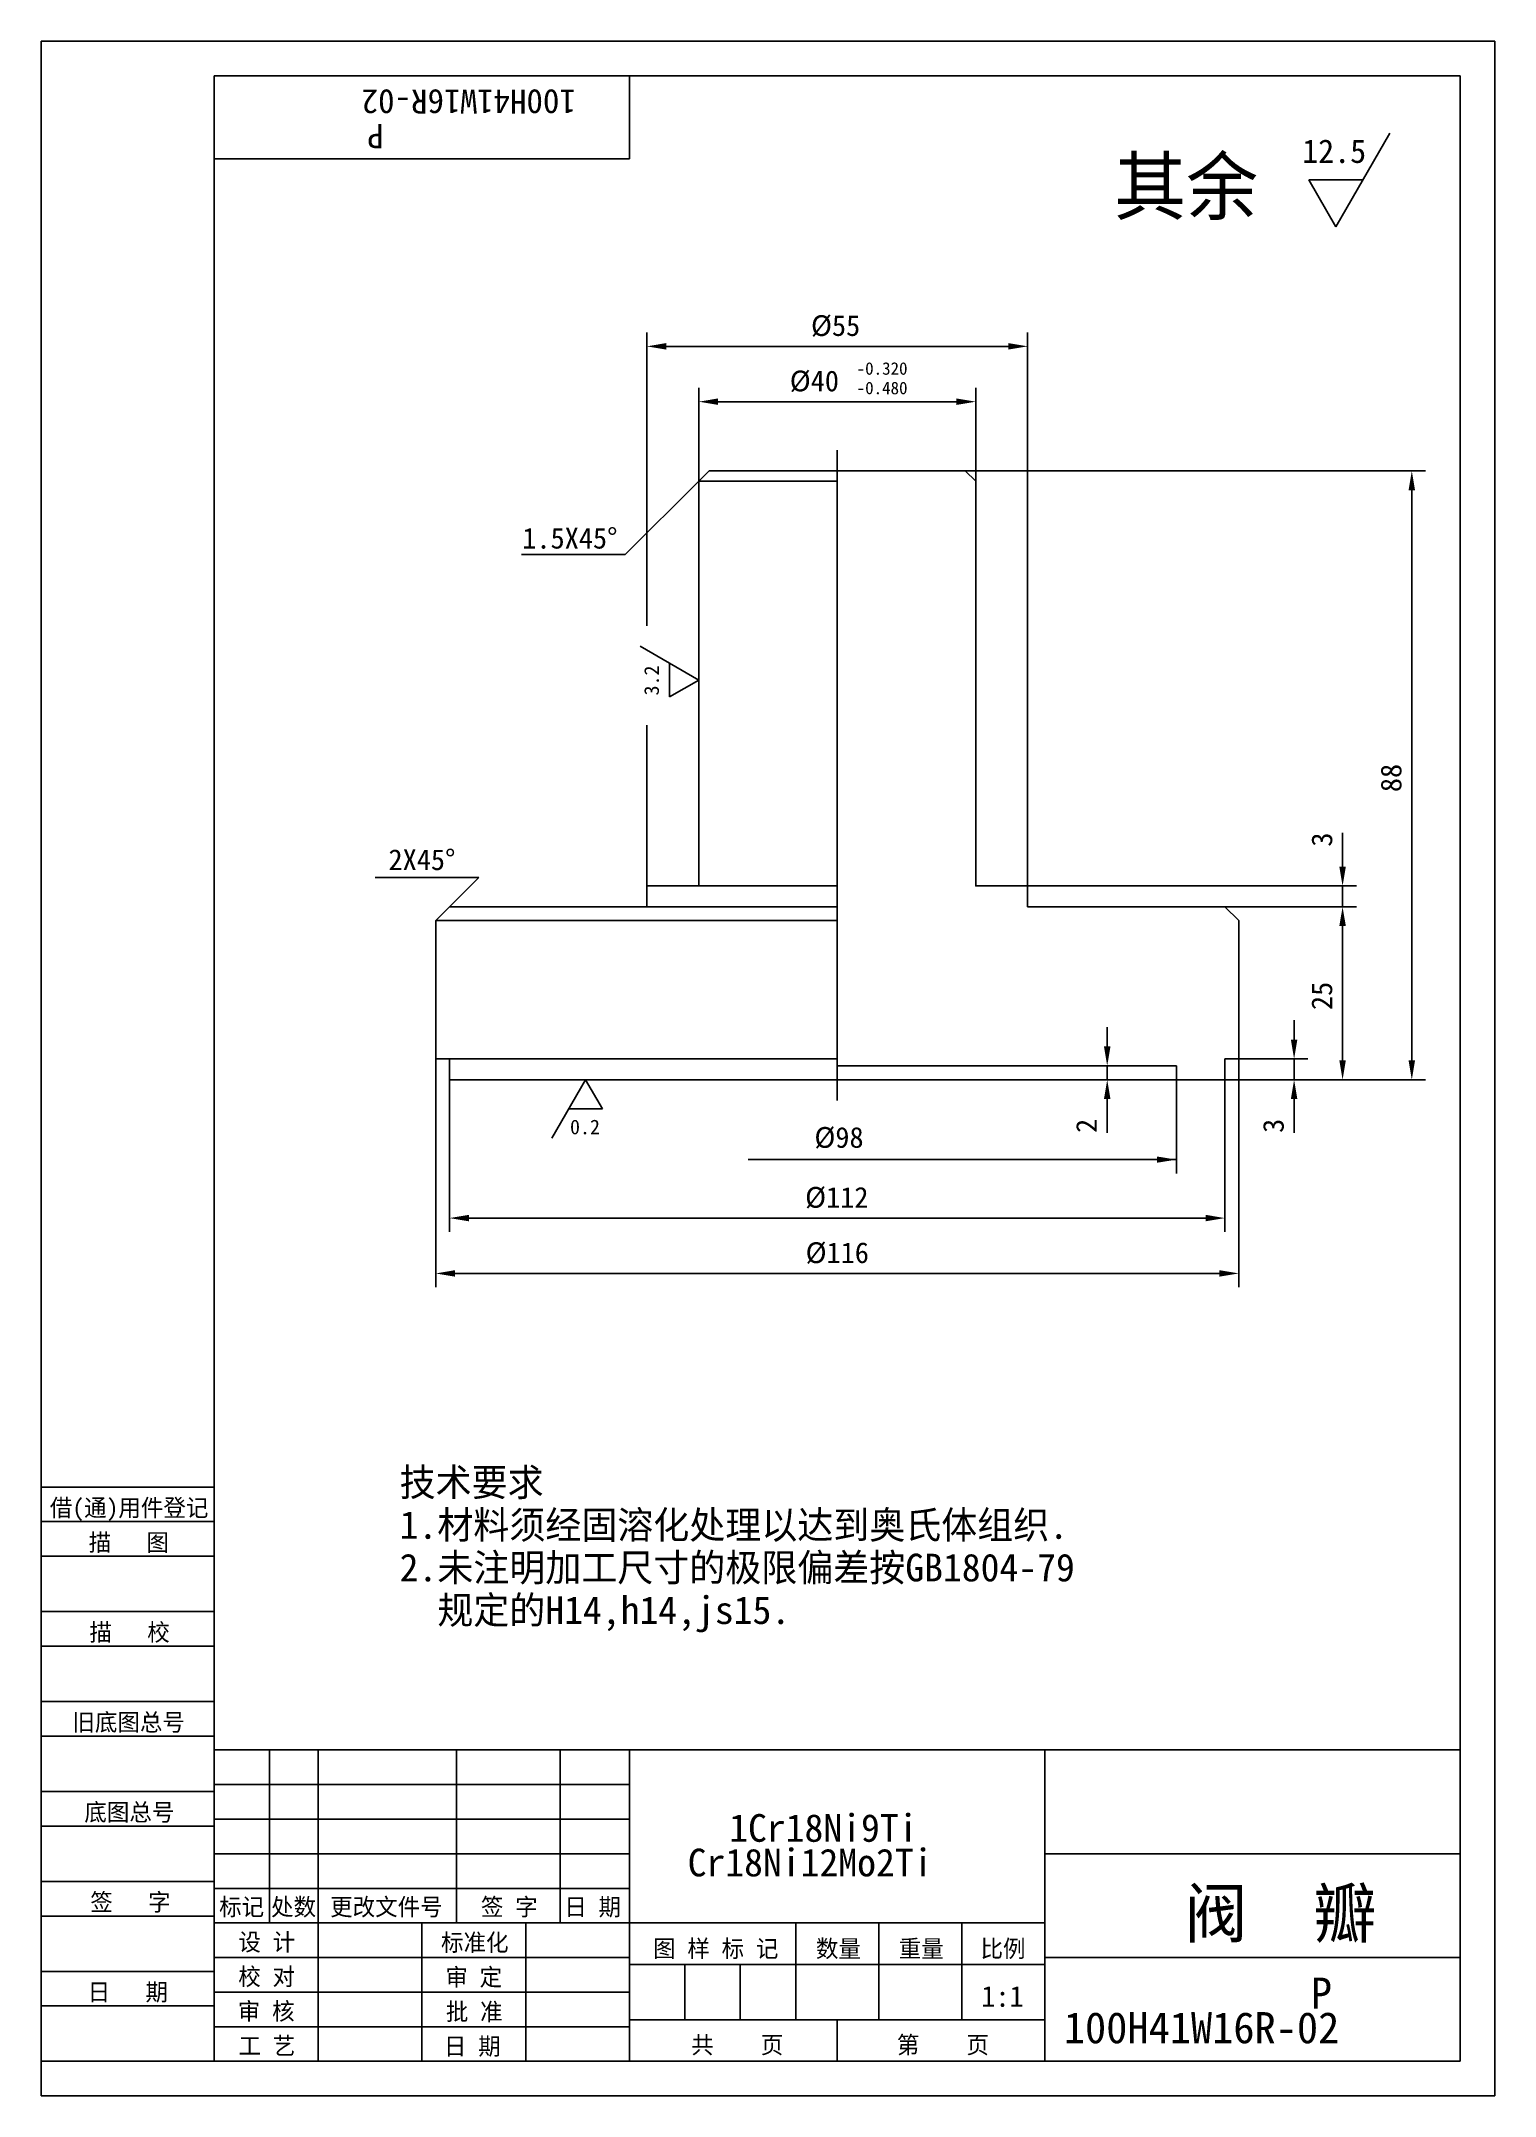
# Model space of a CAD drawing. Header units: metres. Extents: x 0 to 210, y 0 to 297.
import ezdxf

# ---------------------------------------------------------------- set-up
doc = ezdxf.new("R2010")
doc.units = ezdxf.units.M
for name, color, linetype in [('C', 6, 'Continuous'), ('D', 1, 'Continuous'), ('FL', 5, 'Continuous'), ('T', 7, 'Continuous'), ('TL', 4, 'Continuous')]:
    doc.layers.add(name, color=color, linetype=linetype)

# ---------------------------------------------------------------- blocks, each defined once
blk = doc.blocks.new('TUKUN4')
at = {"layer": 'FL'}
for p, q in [((0, 297), (0, 0)), ((210, 297), (0, 297)), ((210, 0), (210, 297)), ((0, 78), (25, 78)), ((0, 70), (25, 70)), ((0, 65), (25, 65)), ((0, 57), (25, 57)), ((0, 52), (25, 52)), ((33, 25), (33, 50)), ((40, 5), (40, 50)), ((60, 25), (60, 50)), ((75, 25), (75, 50)), ((25, 45), (85, 45)), ((0, 44), (25, 44)), ((0, 39), (25, 39)), ((25, 40), (85, 40)), ((25, 35), (85, 35)), ((0, 31), (25, 31)), ((25, 30), (85, 30)), ((0, 26), (25, 26)), ((70, 5), (70, 25)), ((0, 18), (25, 18)), ((25, 20), (85, 20)), ((25, 15), (85, 15)), ((0, 13), (25, 13)), ((25, 10), (85, 10)), ((0, 0), (210, 0))]:
    blk.add_line(p, q, dxfattribs=at)
at = {"layer": 'TL'}
for p, q in [((25, 5), (25, 292)), ((205, 292), (25, 292)), ((85, 292), (85, 280)), ((205, 5), (205, 292)), ((85, 280), (25, 280)), ((0, 88), (25, 88)), ((0, 83), (25, 83)), ((205, 50), (25, 50)), ((85, 5), (85, 50)), ((145, 5), (145, 50)), ((205, 35), (145, 35)), ((145, 25), (25, 25)), ((55, 5), (55, 25)), ((109, 11), (109, 25)), ((121, 11), (121, 25)), ((133, 11), (133, 25)), ((85, 19), (145, 19)), ((93, 11), (93, 19)), ((101, 11), (101, 19)), ((205, 20), (145, 20)), ((145, 11), (85, 11)), ((115, 5), (115, 11)), ((0, 5), (205, 5))]:
    blk.add_line(p, q, dxfattribs=at)
at = {"layer": 'T'}
for s, p in [('借(通)用件登记', (1.26, 83.76)), ('描   图', (6.86, 78.76)), ('描   校', (6.98, 65.76)), ('旧底图总号', (4.52, 52.76)), ('底图总号', (6.25, 39.76)), ('签   字', (7.1, 26.76)), ('标记', (25.71, 26.07)), ('处数', (33.22, 26.07)), ('更改文件号', (41.75, 26.07)), ('签 字', (63.53, 26.07)), ('日 期', (75.57, 26.07)), ('设 计', (28.5, 20.99)), ('标准化', (57.77, 20.93)), ('图 样 标 记', (88.4, 20.04)), ('数量', (111.92, 20.04)), ('重量', (123.88, 20.04)), ('比例', (135.7, 20.04)), ('校 对', (28.48, 15.99)), ('审 定', (58.39, 15.93)), ('日   期', (6.72, 13.76)), ('审 核', (28.41, 10.99)), ('批 准', (58.46, 10.93)), ('共    页', (93.91, 6.13)), ('第    页', (123.62, 6.13)), ('工 艺', (28.52, 5.99)), ('日 期', (58.18, 5.93))]:
    blk.add_text(s, height=2.5, dxfattribs=at).set_placement(p)

msp = doc.modelspace()

# ---------------------------------------------------------------- linework, layer by layer
at = {"layer": 'C'}
for p, q in [((115, 234.88), (115, 237.88)), ((115, 234.88), (115, 148.88)), ((115, 148.88), (115, 146.88)), ((115, 146.88), (115, 143.88))]:
    msp.add_line(p, q, dxfattribs=at)
at = {"layer": 'D'}
for p, q in [((194.82, 283.69), (187.01, 270.17)), ((183.11, 276.93), (190.92, 276.93)), ((187.01, 270.17), (183.11, 276.93)), ((87.5, 212.49), (87.5, 254.88)), ((90.3, 252.88), (139.7, 252.88)), ((142.5, 174.88), (142.5, 254.88)), ((95, 233.38), (95, 246.88)), ((135, 233.38), (135, 246.88)), ((97.8, 244.88), (132.2, 244.88)), ((133.5, 234.88), (200, 234.88)), ((95, 233.38), (84.39, 222.77)), ((198, 149.68), (198, 232.08)), ((84.39, 222.77), (69.39, 222.77)), ((86.55, 209.53), (95, 204.65)), ((90.78, 202.21), (90.78, 207.09)), ((95, 204.65), (90.78, 202.21)), ((87.5, 174.88), (87.5, 198.11)), ((188, 180.48), (188, 182.57)), ((188, 177.68), (188, 180.48)), ((63.24, 176.12), (48.24, 176.12)), ((59, 171.88), (63.24, 176.12)), ((142.5, 174.88), (190, 174.88)), ((188, 171.88), (188, 174.88)), ((171, 171.88), (190, 171.88)), ((171, 171.88), (190, 171.88)), ((188, 169.08), (188, 166.28)), ((188, 149.68), (188, 169.08)), ((154, 151.68), (154, 154.48)), ((181, 152.68), (181, 155.48)), ((57, 149.88), (57, 116.88)), ((164, 148.88), (152, 148.88)), ((154, 148.88), (154, 146.88)), ((173, 149.88), (183, 149.88)), ((173, 149.88), (173, 116.88)), ((181, 149.88), (181, 146.88)), ((59, 146.88), (59, 124.88)), ((73.75, 138.43), (78.63, 146.88)), ((78.63, 146.88), (81.07, 142.66)), ((164, 146.88), (152, 146.88)), ((164, 146.88), (164, 133.33)), ((171, 146.88), (200, 146.88)), ((171, 146.88), (190, 146.88)), ((171, 146.88), (183, 146.88)), ((171, 146.88), (171, 124.88)), ((81.07, 142.66), (76.19, 142.66)), ((154, 144.08), (154, 141.28)), ((181, 144.08), (181, 141.28)), ((154, 141.28), (154, 139.19)), ((181, 141.28), (181, 139.19)), ((102.13, 135.33), (164, 135.33)), ((61.8, 126.88), (168.2, 126.88)), ((59.8, 118.88), (170.2, 118.88))]:
    msp.add_line(p, q, dxfattribs=at)
for points in [[(90.3, 253.35), (90.3, 252.41), (87.5, 252.88)], [(139.7, 253.35), (139.7, 252.41), (142.5, 252.88)], [(97.8, 245.35), (97.8, 244.41), (95, 244.88)], [(132.2, 245.35), (132.2, 244.41), (135, 244.88)], [(197.53, 232.08), (198.47, 232.08), (198, 234.88)], [(187.53, 177.68), (188.47, 177.68), (188, 174.88)], [(187.53, 169.08), (188.47, 169.08), (188, 171.88)], [(187.53, 169.08), (188.47, 169.08), (188, 171.88)], [(153.53, 151.68), (154.47, 151.68), (154, 148.88)], [(180.53, 152.68), (181.47, 152.68), (181, 149.88)], [(187.53, 149.68), (188.47, 149.68), (188, 146.88)], [(197.53, 149.68), (198.47, 149.68), (198, 146.88)], [(153.53, 144.08), (154.47, 144.08), (154, 146.88)], [(180.53, 144.08), (181.47, 144.08), (181, 146.88)], [(161.2, 135.78), (164, 135.33), (161.2, 134.88)], [(61.8, 127.35), (61.8, 126.41), (59, 126.88)], [(168.2, 127.35), (168.2, 126.41), (171, 126.88)], [(59.8, 119.35), (59.8, 118.41), (57, 118.88)], [(170.2, 119.35), (170.2, 118.41), (173, 118.88)]]:
    msp.add_solid(points, dxfattribs=at)
at = {"layer": 'TL'}
for points in [[(115, 234.88), (96.5, 234.88), (95, 233.38), (95, 174.88), (87.5, 174.88), (87.5, 171.88), (59, 171.88), (57, 169.88), (57, 149.88), (59, 149.88), (59, 146.88)], [(115, 234.88), (133.5, 234.88), (135, 233.38), (135, 174.88), (142.5, 174.88), (142.5, 171.88), (171, 171.88), (173, 169.88), (173, 149.88), (171, 149.88), (171, 146.88), (164, 146.88), (164, 148.88), (115, 148.88)], [(95, 233.38), (115, 233.38)], [(95, 174.88), (115, 174.88)], [(57, 169.88), (115, 169.88)], [(87.5, 171.88), (115, 171.88)], [(59, 149.88), (115, 149.88)], [(59, 146.88), (164, 146.88)]]:
    msp.add_lwpolyline(points, dxfattribs=at)

# ---------------------------------------------------------------- block references
at = {"layer": 'D'}
msp.add_blockref('TUKUN4', (0, 0), dxfattribs=at)

# ---------------------------------------------------------------- texts
for s, height, rotation, p in [('100H41W16R-02', 3.5, 180, (77.25, 290)), ('         P   ', 3.5, 180, (70.93, 285)), ('3.2', 2.12, 90, (89.24, 202.42)), ('88', 3, 90, (196.5, 188.45)), ('3', 3, 90, (186.5, 180.57)), ('25', 3, 90, (186.5, 156.95)), ('2', 3, 90, (152.5, 139.19)), ('3', 3, 90, (179.5, 139.19))]:
    msp.add_text(s, height=height, rotation=rotation, dxfattribs=at).set_placement(p)
for s, height, p in [('12.5', 3.4, (182.16, 279.39)), ('其余', 8, (155, 272)), ('%%C55', 3, (111.21, 254.38)), ('%%C40', 3, (108.14, 246.38)), ('-0.320', 1.8, (117.81, 248.78)), ('-0.480', 1.8, (117.81, 245.96)), ('1.5X45%%d', 3, (69.51, 223.65)), ('2X45%%d', 3, (50.18, 177.18)), ('0.2', 2.12, (76.4, 138.99)), ('%%C98', 3, (111.7, 137.04)), ('%%C112', 3, (110.36, 128.38)), ('%%C116', 3, (110.43, 120.38)), ('技术要求', 4, (51.79, 86.69)), ('1.材料须经固溶化处理以达到奥氏体组织.', 4, (51.79, 80.53)), ('2.未注明加工尺寸的极限偏差按GB1804-79', 4, (51.79, 74.37)), ('  规定的H14,h14,js15.', 4, (51.79, 68.21)), ('1Cr18Ni9Ti', 4, (99.39, 36.73)), ('Cr18Ni12Mo2Ti', 4, (93.39, 31.73)), ('阀  瓣', 7, (165.15, 22.91)), ('1:1', 3, (135.81, 12.89)), ('         P   ', 4.5, (155.86, 12.61)), ('100H41W16R-02', 4.5, (147.73, 7.61))]:
    msp.add_text(s, height=height, dxfattribs=at).set_placement(p)

doc.saveas('drawing.dxf')
